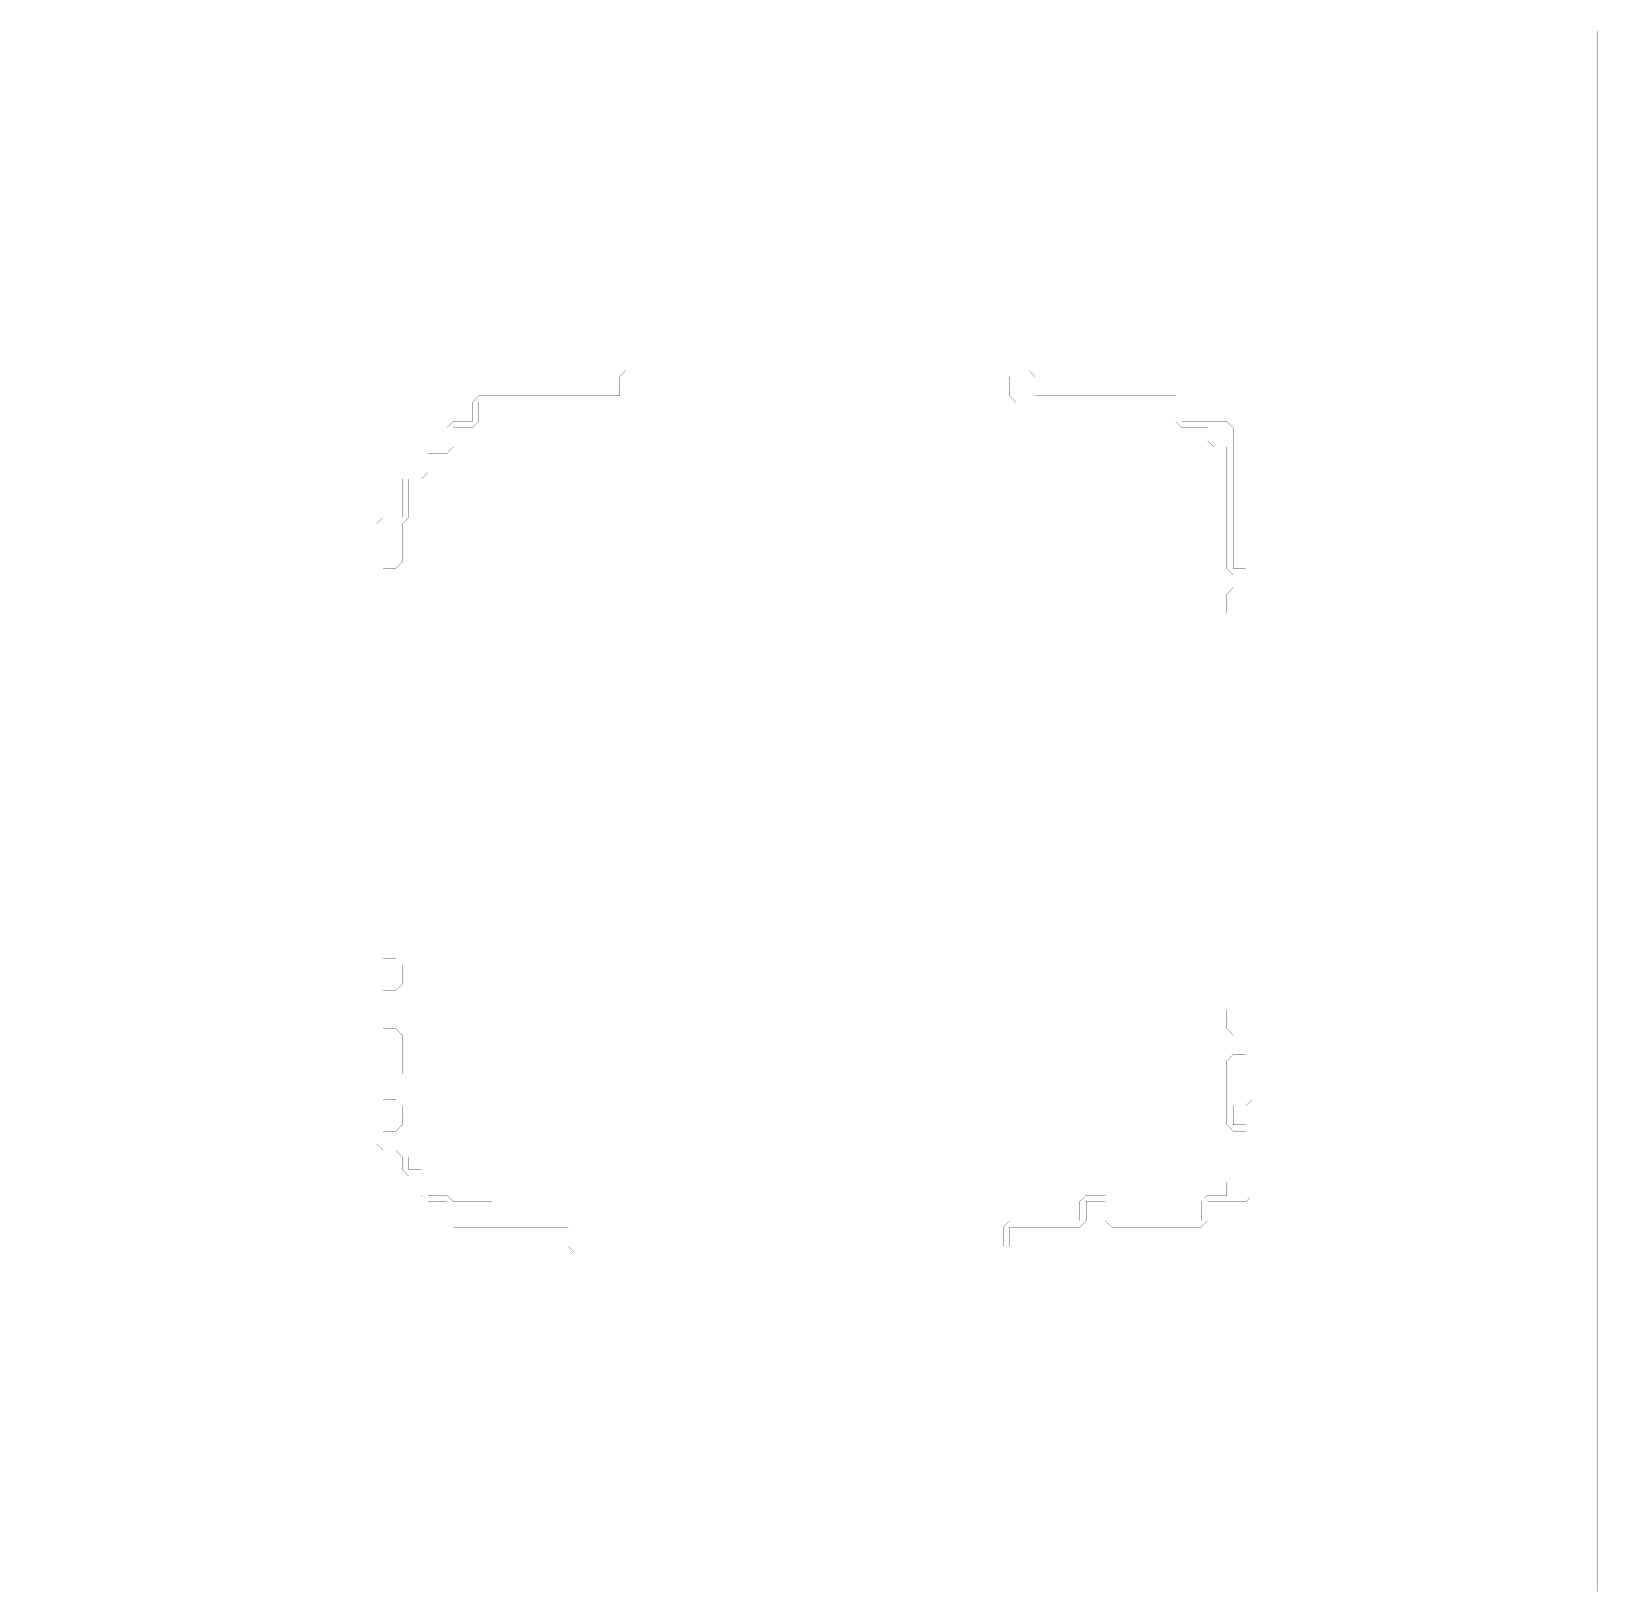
# Model space of a CAD drawing. Header units: metres. Extents: x 135 to 9730, y -4846 to -135.
# Drawn here: x 5000 to 9730, y -4846 to -135 of the extents above; entities that cross this region are included whole.
import ezdxf

# ---------------------------------------------------------------- set-up
doc = ezdxf.new("R2010")
doc.units = ezdxf.units.M
doc.layers.add('conductor', color=1, linetype='Continuous')
doc.layers.add('substrate', color=5, linetype='Continuous')

msp = doc.modelspace()

# ---------------------------------------------------------------- linework, layer by layer
at = {"layer": 'conductor', "const_width": 0.5}
msp.add_lwpolyline([(6930.5, -1177.6), (6930.5, -1196.9), (6930.5, -1216.2), (6930.5, -1235.5), (6911.2, -1254.8), (6891.9, -1254.8), (6872.6, -1254.8), (6853.3, -1254.8), (6834, -1254.8), (6814.7, -1254.8), (6795.4, -1254.8), (6776.1, -1254.8), (6756.8, -1254.8), (6737.5, -1254.8), (6718.1, -1254.8), (6698.8, -1254.8), (6679.5, -1254.8), (6660.2, -1254.8), (6640.9, -1254.8), (6621.6, -1254.8), (6602.3, -1254.8), (6583, -1254.8), (6563.7, -1254.8), (6544.4, -1254.8), (6525.1, -1254.8), (6505.8, -1254.8), (6486.5, -1254.8), (6467.2, -1254.8), (6447.9, -1254.8), (6428.6, -1254.8), (6409.3, -1254.8), (6390, -1254.8), (6370.7, -1254.8), (6351.4, -1254.8), (6351.4, -1274.1), (6351.4, -1293.4), (6351.4, -1312.7), (6332, -1332), (6312.7, -1332), (6293.4, -1332), (6274.1, -1332), (6274.1, -1351.4), (6274.1, -1370.7), (6274.1, -1390), (6254.8, -1409.3), (6235.5, -1409.3), (6216.2, -1409.3), (6196.9, -1409.3), (6196.9, -1428.6), (6196.9, -1447.9), (6196.9, -1467.2), (6177.6, -1486.5), (6158.3, -1486.5), (6139, -1486.5), (6139, -1505.8), (6139, -1525.1), (6139, -1544.4), (6139, -1563.7), (6139, -1583), (6139, -1602.3), (6119.7, -1621.6), (6119.7, -1640.9), (6119.7, -1660.2), (6119.7, -1679.5), (6119.7, -1698.8), (6119.7, -1718.1), (6119.7, -1737.5), (6100.4, -1756.8), (6081.1, -1756.8), (6061.8, -1756.8), (6061.8, -1776.1), (6061.8, -1795.4), (6061.8, -1814.7), (6061.8, -1834), (6061.8, -1853.3), (6061.8, -1872.6), (6061.8, -1891.9), (6061.8, -1911.2), (6061.8, -1930.5), (6061.8, -1949.8), (6061.8, -1969.1), (6061.8, -1988.4), (6061.8, -2007.7), (6061.8, -2027), (6061.8, -2046.3), (6061.8, -2065.6), (6061.8, -2084.9), (6061.8, -2104.2), (6061.8, -2123.6), (6061.8, -2142.9), (6061.8, -2162.2), (6061.8, -2181.5), (6061.8, -2200.8), (6061.8, -2220.1), (6061.8, -2239.4), (6061.8, -2258.7), (6061.8, -2278), (6061.8, -2297.3), (6061.8, -2316.6), (6061.8, -2335.9), (6061.8, -2355.2), (6061.8, -2374.5), (6061.8, -2393.8), (6061.8, -2413.1), (6061.8, -2432.4), (6061.8, -2451.7), (6061.8, -2471), (6061.8, -2490.3), (6061.8, -2509.7), (6061.8, -2529), (6061.8, -2548.3), (6061.8, -2567.6), (6061.8, -2586.9), (6061.8, -2606.2), (6061.8, -2625.5), (6061.8, -2644.8), (6061.8, -2664.1), (6061.8, -2683.4), (6061.8, -2702.7), (6061.8, -2722), (6061.8, -2741.3), (6061.8, -2760.6), (6061.8, -2779.9), (6061.8, -2799.2), (6061.8, -2818.5), (6061.8, -2837.8), (6061.8, -2857.1), (6061.8, -2876.4), (6061.8, -2895.8), (6061.8, -2915.1), (6061.8, -2934.4), (6081.1, -2934.4), (6100.4, -2934.4), (6119.7, -2953.7), (6119.7, -2973), (6119.7, -2992.3), (6119.7, -3011.6), (6100.4, -3030.9), (6081.1, -3030.9), (6061.8, -3030.9), (6061.8, -3050.2), (6061.8, -3069.5), (6061.8, -3088.8), (6061.8, -3108.1), (6061.8, -3127.4), (6061.8, -3146.7), (6081.1, -3146.7), (6100.4, -3146.7), (6119.7, -3166), (6119.7, -3185.3), (6119.7, -3204.6), (6119.7, -3223.9), (6119.7, -3243.2), (6119.7, -3262.5), (6119.7, -3281.9), (6100.4, -3301.2), (6081.1, -3301.2), (6061.8, -3301.2), (6061.8, -3320.5), (6061.8, -3339.8), (6061.8, -3359.1), (6081.1, -3359.1), (6100.4, -3359.1), (6119.7, -3378.4), (6119.7, -3397.7), (6119.7, -3417), (6119.7, -3436.3), (6100.4, -3455.6), (6081.1, -3455.6), (6061.8, -3455.6), (6061.8, -3474.9), (6061.8, -3494.2), (6081.1, -3494.2), (6100.4, -3494.2), (6119.7, -3513.5), (6139, -3532.8), (6139, -3552.1), (6139, -3571.4), (6158.3, -3571.4), (6177.6, -3571.4), (6196.9, -3590.7), (6196.9, -3610), (6196.9, -3629.3), (6196.9, -3648.6), (6216.2, -3648.6), (6235.5, -3648.6), (6254.8, -3648.6), (6274.1, -3668), (6293.4, -3668), (6312.7, -3668), (6332, -3668), (6351.4, -3668), (6370.7, -3668), (6390, -3668), (6409.3, -3687.3), (6409.3, -3706.6), (6409.3, -3725.9), (6428.6, -3725.9), (6447.9, -3725.9), (6467.2, -3725.9), (6486.5, -3725.9), (6505.8, -3725.9), (6525.1, -3725.9), (6544.4, -3725.9), (6563.7, -3725.9), (6583, -3725.9), (6602.3, -3725.9), (6621.6, -3725.9), (6640.9, -3725.9), (6660.2, -3725.9), (6679.5, -3725.9), (6698.8, -3745.2), (6718.1, -3764.5), (6718.1, -3783.8), (6718.1, -3803.1), (6737.5, -3803.1), (6756.8, -3803.1), (6776.1, -3803.1), (6795.4, -3803.1), (6814.7, -3803.1), (6834, -3803.1), (6853.3, -3803.1), (6872.6, -3803.1), (6891.9, -3803.1), (6911.2, -3803.1), (6930.5, -3803.1), (6949.8, -3803.1), (6969.1, -3803.1), (6988.4, -3803.1), (7007.7, -3803.1), (7027, -3803.1), (7046.3, -3803.1), (7065.6, -3803.1), (7084.9, -3803.1), (7104.2, -3803.1), (7123.6, -3803.1), (7142.9, -3803.1), (7162.2, -3803.1), (7181.5, -3803.1), (7200.8, -3803.1), (7220.1, -3803.1), (7239.4, -3803.1), (7258.7, -3803.1), (7278, -3803.1), (7297.3, -3803.1), (7316.6, -3803.1), (7335.9, -3803.1), (7355.2, -3803.1), (7374.5, -3803.1), (7393.8, -3803.1), (7413.1, -3803.1), (7432.4, -3803.1), (7451.7, -3803.1), (7471, -3803.1), (7490.3, -3803.1), (7509.7, -3803.1), (7529, -3803.1), (7548.3, -3803.1), (7567.6, -3803.1), (7586.9, -3803.1), (7606.2, -3803.1), (7625.5, -3803.1), (7644.8, -3803.1), (7664.1, -3803.1), (7683.4, -3803.1), (7702.7, -3803.1), (7722, -3803.1), (7741.3, -3803.1), (7760.6, -3803.1), (7779.9, -3803.1), (7799.2, -3803.1), (7818.5, -3803.1), (7837.8, -3803.1), (7857.1, -3803.1), (7876.4, -3803.1), (7895.8, -3803.1), (7915.1, -3803.1), (7934.4, -3803.1), (7934.4, -3783.8), (7934.4, -3764.5), (7934.4, -3745.2), (7953.7, -3725.9), (7973, -3725.9), (7992.3, -3725.9), (8011.6, -3725.9), (8030.9, -3725.9), (8050.2, -3725.9), (8069.5, -3725.9), (8088.8, -3725.9), (8108.1, -3725.9), (8127.4, -3725.9), (8146.7, -3725.9), (8166, -3725.9), (8166, -3706.6), (8166, -3687.3), (8166, -3668), (8185.3, -3648.6), (8204.6, -3648.6), (8223.9, -3648.6), (8243.2, -3648.6), (8262.5, -3668), (8262.5, -3687.3), (8262.5, -3706.6), (8262.5, -3725.9), (8281.9, -3725.9), (8301.2, -3725.9), (8320.5, -3725.9), (8339.8, -3725.9), (8359.1, -3725.9), (8378.4, -3725.9), (8397.7, -3725.9), (8417, -3725.9), (8436.3, -3725.9), (8455.6, -3725.9), (8474.9, -3725.9), (8494.2, -3725.9), (8513.5, -3725.9), (8532.8, -3725.9), (8532.8, -3706.6), (8532.8, -3687.3), (8532.8, -3668), (8552.1, -3648.6), (8571.4, -3648.6), (8590.7, -3648.6), (8610, -3648.6), (8610, -3629.3), (8610, -3610), (8629.3, -3590.7), (8648.6, -3590.7), (8668, -3590.7), (8668, -3571.4), (8668, -3552.1), (8668, -3532.8), (8668, -3513.5), (8668, -3494.2), (8668, -3474.9), (8668, -3455.6), (8648.6, -3455.6), (8629.3, -3455.6), (8610, -3436.3), (8610, -3417), (8610, -3397.7), (8610, -3378.4), (8610, -3359.1), (8610, -3339.8), (8610, -3320.5), (8610, -3301.2), (8610, -3281.9), (8610, -3262.5), (8610, -3243.2), (8629.3, -3223.9), (8648.6, -3223.9), (8668, -3223.9), (8668, -3204.6), (8668, -3185.3), (8668, -3166), (8648.6, -3166), (8629.3, -3166), (8610, -3146.7), (8610, -3127.4), (8610, -3108.1), (8610, -3088.8), (8629.3, -3069.5), (8648.6, -3069.5), (8668, -3069.5), (8668, -3050.2), (8668, -3030.9), (8668, -3011.6), (8668, -2992.3), (8668, -2973), (8668, -2953.7), (8668, -2934.4), (8668, -2915.1), (8668, -2895.8), (8668, -2876.4), (8668, -2857.1), (8668, -2837.8), (8668, -2818.5), (8668, -2799.2), (8668, -2779.9), (8668, -2760.6), (8668, -2741.3), (8668, -2722), (8668, -2702.7), (8668, -2683.4), (8668, -2664.1), (8668, -2644.8), (8668, -2625.5), (8668, -2606.2), (8668, -2586.9), (8668, -2567.6), (8668, -2548.3), (8668, -2529), (8668, -2509.7), (8668, -2490.3), (8668, -2471), (8668, -2451.7), (8668, -2432.4), (8668, -2413.1), (8668, -2393.8), (8668, -2374.5), (8668, -2355.2), (8668, -2335.9), (8668, -2316.6), (8668, -2297.3), (8668, -2278), (8668, -2258.7), (8668, -2239.4), (8668, -2220.1), (8668, -2200.8), (8668, -2181.5), (8668, -2162.2), (8668, -2142.9), (8668, -2123.6), (8668, -2104.2), (8668, -2084.9), (8668, -2065.6), (8668, -2046.3), (8668, -2027), (8668, -2007.7), (8668, -1988.4), (8668, -1969.1), (8668, -1949.8), (8668, -1930.5), (8668, -1911.2), (8648.6, -1911.2), (8629.3, -1911.2), (8610, -1891.9), (8610, -1872.6), (8610, -1853.3), (8610, -1834), (8629.3, -1814.7), (8648.6, -1814.7), (8668, -1814.7), (8668, -1795.4), (8668, -1776.1), (8648.6, -1776.1), (8629.3, -1776.1), (8610, -1756.8), (8610, -1737.5), (8610, -1718.1), (8610, -1698.8), (8610, -1679.5), (8610, -1660.2), (8610, -1640.9), (8610, -1621.6), (8610, -1602.3), (8610, -1583), (8610, -1563.7), (8610, -1544.4), (8610, -1525.1), (8610, -1505.8), (8610, -1486.5), (8610, -1467.2), (8610, -1447.9), (8610, -1428.6), (8610, -1409.3), (8610, -1390), (8590.7, -1390), (8571.4, -1390), (8552.1, -1370.7), (8552.1, -1351.4), (8552.1, -1332), (8532.8, -1332), (8513.5, -1332), (8494.2, -1332), (8474.9, -1332), (8455.6, -1312.7), (8455.6, -1293.4), (8455.6, -1274.1), (8455.6, -1254.8), (8436.3, -1254.8), (8417, -1254.8), (8397.7, -1254.8), (8378.4, -1254.8), (8359.1, -1254.8), (8339.8, -1254.8), (8320.5, -1254.8), (8301.2, -1254.8), (8281.9, -1254.8), (8262.5, -1254.8), (8243.2, -1254.8), (8223.9, -1254.8), (8204.6, -1254.8), (8185.3, -1254.8), (8166, -1254.8), (8146.7, -1254.8), (8127.4, -1254.8), (8108.1, -1254.8), (8088.8, -1254.8), (8069.5, -1254.8), (8050.2, -1254.8), (8030.9, -1254.8), (8011.6, -1254.8), (7992.3, -1254.8), (7973, -1254.8), (7953.7, -1235.5), (7953.7, -1216.2), (7953.7, -1196.9), (7953.7, -1177.6), (7934.4, -1177.6), (7915.1, -1177.6), (7895.8, -1177.6), (7876.4, -1177.6), (7857.1, -1177.6), (7837.8, -1177.6), (7818.5, -1177.6), (7799.2, -1177.6), (7779.9, -1177.6), (7760.6, -1177.6), (7741.3, -1177.6), (7722, -1177.6), (7702.7, -1177.6), (7683.4, -1177.6), (7664.1, -1177.6), (7644.8, -1177.6), (7625.5, -1177.6), (7606.2, -1177.6), (7586.9, -1177.6), (7567.6, -1177.6), (7548.3, -1177.6), (7529, -1177.6), (7509.7, -1177.6), (7490.3, -1177.6), (7471, -1177.6), (7451.7, -1177.6), (7432.4, -1177.6), (7413.1, -1177.6), (7393.8, -1177.6), (7374.5, -1177.6), (7355.2, -1177.6), (7335.9, -1177.6), (7316.6, -1177.6), (7297.3, -1177.6), (7278, -1177.6), (7258.7, -1177.6), (7239.4, -1177.6), (7220.1, -1177.6), (7200.8, -1177.6), (7181.5, -1177.6), (7162.2, -1177.6), (7142.9, -1177.6), (7123.6, -1177.6), (7104.2, -1177.6), (7084.9, -1177.6), (7065.6, -1177.6), (7046.3, -1177.6), (7027, -1177.6), (7007.7, -1177.6), (6988.4, -1177.6), (6969.1, -1177.6), (6949.8, -1177.6)], close=True, dxfattribs=at)
at = {"layer": 'substrate', "const_width": 0.5}
for points in [[(5000, -135.1), (5000, -154.4), (5000, -173.7), (5000, -193.1), (5000, -212.4), (5000, -231.7), (5000, -251), (5000, -270.3), (5000, -289.6), (5000, -308.9), (5000, -328.2), (5000, -347.5), (5000, -366.8), (5000, -386.1), (5000, -405.4), (5000, -424.7), (5000, -444), (5000, -463.3), (5000, -482.6), (5000, -501.9), (5000, -521.2), (5000, -540.5), (5000, -559.8), (5000, -579.2), (5000, -598.5), (5000, -617.8), (5000, -637.1), (5000, -656.4), (5000, -675.7), (5000, -695), (5000, -714.3), (5000, -733.6), (5000, -752.9), (5000, -772.2), (5000, -791.5), (5000, -810.8), (5000, -830.1), (5000, -849.4), (5000, -868.7), (5000, -888), (5000, -907.3), (5000, -926.6), (5000, -945.9), (5000, -965.3), (5000, -984.6), (5000, -1003.9), (5000, -1023.2), (5000, -1042.5), (5000, -1061.8), (5000, -1081.1), (5000, -1100.4), (5000, -1119.7), (5000, -1139), (5000, -1158.3), (5000, -1177.6), (5000, -1196.9), (5000, -1216.2), (5000, -1235.5), (5000, -1254.8), (5000, -1274.1), (5000, -1293.4), (5000, -1312.7), (5000, -1332), (5000, -1351.4), (5000, -1370.7), (5000, -1390), (5000, -1409.3), (5000, -1428.6), (5000, -1447.9), (5000, -1467.2), (5000, -1486.5), (5000, -1505.8), (5000, -1525.1), (5000, -1544.4), (5000, -1563.7), (5000, -1583), (5000, -1602.3), (5000, -1621.6), (5000, -1640.9), (5000, -1660.2), (5000, -1679.5), (5000, -1698.8), (5000, -1718.1), (5000, -1737.5), (5000, -1756.8), (5000, -1776.1), (5000, -1795.4), (5000, -1814.7), (5000, -1834), (5000, -1853.3), (5000, -1872.6), (5000, -1891.9), (5000, -1911.2), (5000, -1930.5), (5000, -1949.8), (5000, -1969.1), (5000, -1988.4), (5000, -2007.7), (5000, -2027), (5000, -2046.3), (5000, -2065.6), (5000, -2084.9), (5000, -2104.2), (5000, -2123.6), (5000, -2142.9), (5000, -2162.2), (5000, -2181.5), (5000, -2200.8), (5000, -2220.1), (5000, -2239.4), (5000, -2258.7), (5000, -2278), (5000, -2297.3), (5000, -2316.6), (5000, -2335.9), (5000, -2355.2), (5000, -2374.5), (5000, -2393.8), (5000, -2413.1), (5000, -2432.4), (5000, -2451.7), (5000, -2471), (5000, -2490.3), (5000, -2509.7), (5000, -2529), (5000, -2548.3), (5000, -2567.6), (5000, -2586.9), (5000, -2606.2), (5000, -2625.5), (5000, -2644.8), (5000, -2664.1), (5000, -2683.4), (5000, -2702.7), (5000, -2722), (5000, -2741.3), (5000, -2760.6), (5000, -2779.9), (5000, -2799.2), (5000, -2818.5), (5000, -2837.8), (5000, -2857.1), (5000, -2876.4), (5000, -2895.8), (5000, -2915.1), (5000, -2934.4), (5000, -2953.7), (5000, -2973), (5000, -2992.3), (5000, -3011.6), (5000, -3030.9), (5000, -3050.2), (5000, -3069.5), (5000, -3088.8), (5000, -3108.1), (5000, -3127.4), (5000, -3146.7), (5000, -3166), (5000, -3185.3), (5000, -3204.6), (5000, -3223.9), (5000, -3243.2), (5000, -3262.5), (5000, -3281.9), (5000, -3301.2), (5000, -3320.5), (5000, -3339.8), (5000, -3359.1), (5000, -3378.4), (5000, -3397.7), (5000, -3417), (5000, -3436.3), (5000, -3455.6), (5000, -3474.9), (5000, -3494.2), (5000, -3513.5), (5000, -3532.8), (5000, -3552.1), (5000, -3571.4), (5000, -3590.7), (5000, -3610), (5000, -3629.3), (5000, -3648.6), (5000, -3668), (5000, -3687.3), (5000, -3706.6), (5000, -3725.9), (5000, -3745.2), (5000, -3764.5), (5000, -3783.8), (5000, -3803.1), (5000, -3822.4), (5000, -3841.7), (5000, -3861), (5000, -3880.3), (5000, -3899.6), (5000, -3918.9), (5000, -3938.2), (5000, -3957.5), (5000, -3976.8), (5000, -3996.1), (5000, -4015.4), (5000, -4034.7), (5000, -4054.1), (5000, -4073.4), (5000, -4092.7), (5000, -4112), (5000, -4131.3), (5000, -4150.6), (5000, -4169.9), (5000, -4189.2), (5000, -4208.5), (5000, -4227.8), (5000, -4247.1), (5000, -4266.4), (5000, -4285.7), (5000, -4305), (5000, -4324.3), (5000, -4343.6), (5000, -4362.9), (5000, -4382.2), (5000, -4401.5), (5000, -4420.8), (5000, -4440.2), (5000, -4459.5), (5000, -4478.8), (5000, -4498.1), (5000, -4517.4), (5000, -4536.7), (5000, -4556), (5000, -4575.3), (5000, -4594.6), (5000, -4613.9), (5000, -4633.2), (5000, -4652.5), (5000, -4671.8), (5000, -4691.1), (5000, -4710.4), (5000, -4729.7), (5000, -4749), (5000, -4768.3), (5000, -4787.6), (5000, -4806.9), (5000, -4826.3), (5000, -4845.6), (5019.3, -4845.6), (5038.6, -4845.6), (5057.9, -4845.6), (5077.2, -4845.6), (5096.5, -4845.6), (5115.8, -4845.6), (5135.1, -4845.6), (5154.4, -4845.6), (5173.7, -4845.6), (5193.1, -4845.6), (5212.4, -4845.6), (5231.7, -4845.6), (5251, -4845.6), (5270.3, -4845.6), (5289.6, -4845.6), (5308.9, -4845.6), (5328.2, -4845.6), (5347.5, -4845.6), (5366.8, -4845.6), (5386.1, -4845.6), (5405.4, -4845.6), (5424.7, -4845.6), (5444, -4845.6), (5463.3, -4845.6), (5482.6, -4845.6), (5501.9, -4845.6), (5521.2, -4845.6), (5540.5, -4845.6), (5559.8, -4845.6), (5579.2, -4845.6), (5598.5, -4845.6), (5617.8, -4845.6), (5637.1, -4845.6), (5656.4, -4845.6), (5675.7, -4845.6), (5695, -4845.6), (5714.3, -4845.6), (5733.6, -4845.6), (5752.9, -4845.6), (5772.2, -4845.6), (5791.5, -4845.6), (5810.8, -4845.6), (5830.1, -4845.6), (5849.4, -4845.6), (5868.7, -4845.6), (5888, -4845.6), (5907.3, -4845.6), (5926.6, -4845.6), (5945.9, -4845.6), (5965.3, -4845.6), (5984.6, -4845.6), (6003.9, -4845.6), (6023.2, -4845.6), (6042.5, -4845.6), (6061.8, -4845.6), (6081.1, -4845.6), (6100.4, -4845.6), (6119.7, -4845.6), (6139, -4845.6), (6158.3, -4845.6), (6177.6, -4845.6), (6196.9, -4845.6), (6216.2, -4845.6), (6235.5, -4845.6), (6254.8, -4845.6), (6274.1, -4845.6), (6293.4, -4845.6), (6312.7, -4845.6), (6332, -4845.6), (6351.4, -4845.6), (6370.7, -4845.6), (6390, -4845.6), (6409.3, -4845.6), (6428.6, -4845.6), (6447.9, -4845.6), (6467.2, -4845.6), (6486.5, -4845.6), (6505.8, -4845.6), (6525.1, -4845.6), (6544.4, -4845.6), (6563.7, -4845.6), (6583, -4845.6), (6602.3, -4845.6), (6621.6, -4845.6), (6640.9, -4845.6), (6660.2, -4845.6), (6679.5, -4845.6), (6698.8, -4845.6), (6718.1, -4845.6), (6737.5, -4845.6), (6756.8, -4845.6), (6776.1, -4845.6), (6795.4, -4845.6), (6814.7, -4845.6), (6834, -4845.6), (6853.3, -4845.6), (6872.6, -4845.6), (6891.9, -4845.6), (6911.2, -4845.6), (6930.5, -4845.6), (6949.8, -4845.6), (6969.1, -4845.6), (6988.4, -4845.6), (7007.7, -4845.6), (7027, -4845.6), (7046.3, -4845.6), (7065.6, -4845.6), (7084.9, -4845.6), (7104.2, -4845.6), (7123.6, -4845.6), (7142.9, -4845.6), (7162.2, -4845.6), (7181.5, -4845.6), (7200.8, -4845.6), (7220.1, -4845.6), (7239.4, -4845.6), (7258.7, -4845.6), (7278, -4845.6), (7297.3, -4845.6), (7316.6, -4845.6), (7335.9, -4845.6), (7355.2, -4845.6), (7374.5, -4845.6), (7393.8, -4845.6), (7413.1, -4845.6), (7432.4, -4845.6), (7451.7, -4845.6), (7471, -4845.6), (7490.3, -4845.6), (7509.7, -4845.6), (7529, -4845.6), (7548.3, -4845.6), (7567.6, -4845.6), (7586.9, -4845.6), (7606.2, -4845.6), (7625.5, -4845.6), (7644.8, -4845.6), (7664.1, -4845.6), (7683.4, -4845.6), (7702.7, -4845.6), (7722, -4845.6), (7741.3, -4845.6), (7760.6, -4845.6), (7779.9, -4845.6), (7799.2, -4845.6), (7818.5, -4845.6), (7837.8, -4845.6), (7857.1, -4845.6), (7876.4, -4845.6), (7895.8, -4845.6), (7915.1, -4845.6), (7934.4, -4845.6), (7953.7, -4845.6), (7973, -4845.6), (7992.3, -4845.6), (8011.6, -4845.6), (8030.9, -4845.6), (8050.2, -4845.6), (8069.5, -4845.6), (8088.8, -4845.6), (8108.1, -4845.6), (8127.4, -4845.6), (8146.7, -4845.6), (8166, -4845.6), (8185.3, -4845.6), (8204.6, -4845.6), (8223.9, -4845.6), (8243.2, -4845.6), (8262.5, -4845.6), (8281.9, -4845.6), (8301.2, -4845.6), (8320.5, -4845.6), (8339.8, -4845.6), (8359.1, -4845.6), (8378.4, -4845.6), (8397.7, -4845.6), (8417, -4845.6), (8436.3, -4845.6), (8455.6, -4845.6), (8474.9, -4845.6), (8494.2, -4845.6), (8513.5, -4845.6), (8532.8, -4845.6), (8552.1, -4845.6), (8571.4, -4845.6), (8590.7, -4845.6), (8610, -4845.6), (8629.3, -4845.6), (8648.6, -4845.6), (8668, -4845.6), (8687.3, -4845.6), (8706.6, -4845.6), (8725.9, -4845.6), (8745.2, -4845.6), (8764.5, -4845.6), (8783.8, -4845.6), (8803.1, -4845.6), (8822.4, -4845.6), (8841.7, -4845.6), (8861, -4845.6), (8880.3, -4845.6), (8899.6, -4845.6), (8918.9, -4845.6), (8938.2, -4845.6), (8957.5, -4845.6), (8976.8, -4845.6), (8996.1, -4845.6), (9015.4, -4845.6), (9034.7, -4845.6), (9054.1, -4845.6), (9073.4, -4845.6), (9092.7, -4845.6), (9112, -4845.6), (9131.3, -4845.6), (9150.6, -4845.6), (9169.9, -4845.6), (9189.2, -4845.6), (9208.5, -4845.6), (9227.8, -4845.6), (9247.1, -4845.6), (9266.4, -4845.6), (9285.7, -4845.6), (9305, -4845.6), (9324.3, -4845.6), (9343.6, -4845.6), (9362.9, -4845.6), (9382.2, -4845.6), (9401.5, -4845.6), (9420.8, -4845.6), (9440.2, -4845.6), (9459.5, -4845.6), (9478.8, -4845.6), (9498.1, -4845.6), (9517.4, -4845.6), (9536.7, -4845.6), (9556, -4845.6), (9575.3, -4845.6), (9594.6, -4845.6), (9613.9, -4845.6), (9633.2, -4845.6), (9652.5, -4845.6), (9671.8, -4845.6), (9691.1, -4845.6), (9710.4, -4845.6), (9729.7, -4845.6), (9729.7, -4826.3), (9729.7, -4806.9), (9729.7, -4787.6), (9729.7, -4768.3), (9729.7, -4749), (9729.7, -4729.7), (9729.7, -4710.4), (9729.7, -4691.1), (9729.7, -4671.8), (9729.7, -4652.5), (9729.7, -4633.2), (9729.7, -4613.9), (9729.7, -4594.6), (9729.7, -4575.3), (9729.7, -4556), (9729.7, -4536.7), (9729.7, -4517.4), (9729.7, -4498.1), (9729.7, -4478.8), (9729.7, -4459.5), (9729.7, -4440.2), (9729.7, -4420.8), (9729.7, -4401.5), (9729.7, -4382.2), (9729.7, -4362.9), (9729.7, -4343.6), (9729.7, -4324.3), (9729.7, -4305), (9729.7, -4285.7), (9729.7, -4266.4), (9729.7, -4247.1), (9729.7, -4227.8), (9729.7, -4208.5), (9729.7, -4189.2), (9729.7, -4169.9), (9729.7, -4150.6), (9729.7, -4131.3), (9729.7, -4112), (9729.7, -4092.7), (9729.7, -4073.4), (9729.7, -4054.1), (9729.7, -4034.7), (9729.7, -4015.4), (9729.7, -3996.1), (9729.7, -3976.8), (9729.7, -3957.5), (9729.7, -3938.2), (9729.7, -3918.9), (9729.7, -3899.6), (9729.7, -3880.3), (9729.7, -3861), (9729.7, -3841.7), (9729.7, -3822.4), (9729.7, -3803.1), (9729.7, -3783.8), (9729.7, -3764.5), (9729.7, -3745.2), (9729.7, -3725.9), (9729.7, -3706.6), (9729.7, -3687.3), (9729.7, -3668), (9729.7, -3648.6), (9729.7, -3629.3), (9729.7, -3610), (9729.7, -3590.7), (9729.7, -3571.4), (9729.7, -3552.1), (9729.7, -3532.8), (9729.7, -3513.5), (9729.7, -3494.2), (9729.7, -3474.9), (9729.7, -3455.6), (9729.7, -3436.3), (9729.7, -3417), (9729.7, -3397.7), (9729.7, -3378.4), (9729.7, -3359.1), (9729.7, -3339.8), (9729.7, -3320.5), (9729.7, -3301.2), (9729.7, -3281.9), (9729.7, -3262.5), (9729.7, -3243.2), (9729.7, -3223.9), (9729.7, -3204.6), (9729.7, -3185.3), (9729.7, -3166), (9729.7, -3146.7), (9729.7, -3127.4), (9729.7, -3108.1), (9729.7, -3088.8), (9729.7, -3069.5), (9729.7, -3050.2), (9729.7, -3030.9), (9729.7, -3011.6), (9729.7, -2992.3), (9729.7, -2973), (9729.7, -2953.7), (9729.7, -2934.4), (9729.7, -2915.1), (9729.7, -2895.8), (9729.7, -2876.4), (9729.7, -2857.1), (9729.7, -2837.8), (9729.7, -2818.5), (9729.7, -2799.2), (9729.7, -2779.9), (9729.7, -2760.6), (9729.7, -2741.3), (9729.7, -2722), (9729.7, -2702.7), (9729.7, -2683.4), (9729.7, -2664.1), (9729.7, -2644.8), (9729.7, -2625.5), (9729.7, -2606.2), (9729.7, -2586.9), (9729.7, -2567.6), (9729.7, -2548.3), (9729.7, -2529), (9729.7, -2509.7), (9729.7, -2490.3), (9729.7, -2471), (9729.7, -2451.7), (9729.7, -2432.4), (9729.7, -2413.1), (9729.7, -2393.8), (9729.7, -2374.5), (9729.7, -2355.2), (9729.7, -2335.9), (9729.7, -2316.6), (9729.7, -2297.3), (9729.7, -2278), (9729.7, -2258.7), (9729.7, -2239.4), (9729.7, -2220.1), (9729.7, -2200.8), (9729.7, -2181.5), (9729.7, -2162.2), (9729.7, -2142.9), (9729.7, -2123.6), (9729.7, -2104.2), (9729.7, -2084.9), (9729.7, -2065.6), (9729.7, -2046.3), (9729.7, -2027), (9729.7, -2007.7), (9729.7, -1988.4), (9729.7, -1969.1), (9729.7, -1949.8), (9729.7, -1930.5), (9729.7, -1911.2), (9729.7, -1891.9), (9729.7, -1872.6), (9729.7, -1853.3), (9729.7, -1834), (9729.7, -1814.7), (9729.7, -1795.4), (9729.7, -1776.1), (9729.7, -1756.8), (9729.7, -1737.5), (9729.7, -1718.1), (9729.7, -1698.8), (9729.7, -1679.5), (9729.7, -1660.2), (9729.7, -1640.9), (9729.7, -1621.6), (9729.7, -1602.3), (9729.7, -1583), (9729.7, -1563.7), (9729.7, -1544.4), (9729.7, -1525.1), (9729.7, -1505.8), (9729.7, -1486.5), (9729.7, -1467.2), (9729.7, -1447.9), (9729.7, -1428.6), (9729.7, -1409.3), (9729.7, -1390), (9729.7, -1370.7), (9729.7, -1351.4), (9729.7, -1332), (9729.7, -1312.7), (9729.7, -1293.4), (9729.7, -1274.1), (9729.7, -1254.8), (9729.7, -1235.5), (9729.7, -1216.2), (9729.7, -1196.9), (9729.7, -1177.6), (9729.7, -1158.3), (9729.7, -1139), (9729.7, -1119.7), (9729.7, -1100.4), (9729.7, -1081.1), (9729.7, -1061.8), (9729.7, -1042.5), (9729.7, -1023.2), (9729.7, -1003.9), (9729.7, -984.6), (9729.7, -965.3), (9729.7, -945.9), (9729.7, -926.6), (9729.7, -907.3), (9729.7, -888), (9729.7, -868.7), (9729.7, -849.4), (9729.7, -830.1), (9729.7, -810.8), (9729.7, -791.5), (9729.7, -772.2), (9729.7, -752.9), (9729.7, -733.6), (9729.7, -714.3), (9729.7, -695), (9729.7, -675.7), (9729.7, -656.4), (9729.7, -637.1), (9729.7, -617.8), (9729.7, -598.5), (9729.7, -579.2), (9729.7, -559.8), (9729.7, -540.5), (9729.7, -521.2), (9729.7, -501.9), (9729.7, -482.6), (9729.7, -463.3), (9729.7, -444), (9729.7, -424.7), (9729.7, -405.4), (9729.7, -386.1), (9729.7, -366.8), (9729.7, -347.5), (9729.7, -328.2), (9729.7, -308.9), (9729.7, -289.6), (9729.7, -270.3), (9729.7, -251), (9729.7, -231.7), (9729.7, -212.4), (9729.7, -193.1), (9729.7, -173.7), (9729.7, -154.4), (9729.7, -135.1), (9710.4, -135.1), (9691.1, -135.1), (9671.8, -135.1), (9652.5, -135.1), (9633.2, -135.1), (9613.9, -135.1), (9594.6, -135.1), (9575.3, -135.1), (9556, -135.1), (9536.7, -135.1), (9517.4, -135.1), (9498.1, -135.1), (9478.8, -135.1), (9459.5, -135.1), (9440.2, -135.1), (9420.8, -135.1), (9401.5, -135.1), (9382.2, -135.1), (9362.9, -135.1), (9343.6, -135.1), (9324.3, -135.1), (9305, -135.1), (9285.7, -135.1), (9266.4, -135.1), (9247.1, -135.1), (9227.8, -135.1), (9208.5, -135.1), (9189.2, -135.1), (9169.9, -135.1), (9150.6, -135.1), (9131.3, -135.1), (9112, -135.1), (9092.7, -135.1), (9073.4, -135.1), (9054.1, -135.1), (9034.7, -135.1), (9015.4, -135.1), (8996.1, -135.1), (8976.8, -135.1), (8957.5, -135.1), (8938.2, -135.1), (8918.9, -135.1), (8899.6, -135.1), (8880.3, -135.1), (8861, -135.1), (8841.7, -135.1), (8822.4, -135.1), (8803.1, -135.1), (8783.8, -135.1), (8764.5, -135.1), (8745.2, -135.1), (8725.9, -135.1), (8706.6, -135.1), (8687.3, -135.1), (8668, -135.1), (8648.6, -135.1), (8629.3, -135.1), (8610, -135.1), (8590.7, -135.1), (8571.4, -135.1), (8552.1, -135.1), (8532.8, -135.1), (8513.5, -135.1), (8494.2, -135.1), (8474.9, -135.1), (8455.6, -135.1), (8436.3, -135.1), (8417, -135.1), (8397.7, -135.1), (8378.4, -135.1), (8359.1, -135.1), (8339.8, -135.1), (8320.5, -135.1), (8301.2, -135.1), (8281.9, -135.1), (8262.5, -135.1), (8243.2, -135.1), (8223.9, -135.1), (8204.6, -135.1), (8185.3, -135.1), (8166, -135.1), (8146.7, -135.1), (8127.4, -135.1), (8108.1, -135.1), (8088.8, -135.1), (8069.5, -135.1), (8050.2, -135.1), (8030.9, -135.1), (8011.6, -135.1), (7992.3, -135.1), (7973, -135.1), (7953.7, -135.1), (7934.4, -135.1), (7915.1, -135.1), (7895.8, -135.1), (7876.4, -135.1), (7857.1, -135.1), (7837.8, -135.1), (7818.5, -135.1), (7799.2, -135.1), (7779.9, -135.1), (7760.6, -135.1), (7741.3, -135.1), (7722, -135.1), (7702.7, -135.1), (7683.4, -135.1), (7664.1, -135.1), (7644.8, -135.1), (7625.5, -135.1), (7606.2, -135.1), (7586.9, -135.1), (7567.6, -135.1), (7548.3, -135.1), (7529, -135.1), (7509.7, -135.1), (7490.3, -135.1), (7471, -135.1), (7451.7, -135.1), (7432.4, -135.1), (7413.1, -135.1), (7393.8, -135.1), (7374.5, -135.1), (7355.2, -135.1), (7335.9, -135.1), (7316.6, -135.1), (7297.3, -135.1), (7278, -135.1), (7258.7, -135.1), (7239.4, -135.1), (7220.1, -135.1), (7200.8, -135.1), (7181.5, -135.1), (7162.2, -135.1), (7142.9, -135.1), (7123.6, -135.1), (7104.2, -135.1), (7084.9, -135.1), (7065.6, -135.1), (7046.3, -135.1), (7027, -135.1), (7007.7, -135.1), (6988.4, -135.1), (6969.1, -135.1), (6949.8, -135.1), (6930.5, -135.1), (6911.2, -135.1), (6891.9, -135.1), (6872.6, -135.1), (6853.3, -135.1), (6834, -135.1), (6814.7, -135.1), (6795.4, -135.1), (6776.1, -135.1), (6756.8, -135.1), (6737.5, -135.1), (6718.1, -135.1), (6698.8, -135.1), (6679.5, -135.1), (6660.2, -135.1), (6640.9, -135.1), (6621.6, -135.1), (6602.3, -135.1), (6583, -135.1), (6563.7, -135.1), (6544.4, -135.1), (6525.1, -135.1), (6505.8, -135.1), (6486.5, -135.1), (6467.2, -135.1), (6447.9, -135.1), (6428.6, -135.1), (6409.3, -135.1), (6390, -135.1), (6370.7, -135.1), (6351.4, -135.1), (6332, -135.1), (6312.7, -135.1), (6293.4, -135.1), (6274.1, -135.1), (6254.8, -135.1), (6235.5, -135.1), (6216.2, -135.1), (6196.9, -135.1), (6177.6, -135.1), (6158.3, -135.1), (6139, -135.1), (6119.7, -135.1), (6100.4, -135.1), (6081.1, -135.1), (6061.8, -135.1), (6042.5, -135.1), (6023.2, -135.1), (6003.9, -135.1), (5984.6, -135.1), (5965.3, -135.1), (5945.9, -135.1), (5926.6, -135.1), (5907.3, -135.1), (5888, -135.1), (5868.7, -135.1), (5849.4, -135.1), (5830.1, -135.1), (5810.8, -135.1), (5791.5, -135.1), (5772.2, -135.1), (5752.9, -135.1), (5733.6, -135.1), (5714.3, -135.1), (5695, -135.1), (5675.7, -135.1), (5656.4, -135.1), (5637.1, -135.1), (5617.8, -135.1), (5598.5, -135.1), (5579.2, -135.1), (5559.8, -135.1), (5540.5, -135.1), (5521.2, -135.1), (5501.9, -135.1), (5482.6, -135.1), (5463.3, -135.1), (5444, -135.1), (5424.7, -135.1), (5405.4, -135.1), (5386.1, -135.1), (5366.8, -135.1), (5347.5, -135.1), (5328.2, -135.1), (5308.9, -135.1), (5289.6, -135.1), (5270.3, -135.1), (5251, -135.1), (5231.7, -135.1), (5212.4, -135.1), (5193.1, -135.1), (5173.7, -135.1), (5154.4, -135.1), (5135.1, -135.1), (5115.8, -135.1), (5096.5, -135.1), (5077.2, -135.1), (5057.9, -135.1), (5038.6, -135.1), (5019.3, -135.1)], [(6776.1, -1177.6), (6795.4, -1158.3), (6814.7, -1158.3), (6834, -1158.3), (6853.3, -1158.3), (6872.6, -1158.3), (6891.9, -1158.3), (6911.2, -1158.3), (6930.5, -1158.3), (6949.8, -1158.3), (6969.1, -1158.3), (6988.4, -1158.3), (7007.7, -1158.3), (7027, -1158.3), (7046.3, -1158.3), (7065.6, -1158.3), (7084.9, -1158.3), (7104.2, -1158.3), (7123.6, -1158.3), (7142.9, -1158.3), (7162.2, -1158.3), (7181.5, -1158.3), (7200.8, -1158.3), (7220.1, -1158.3), (7239.4, -1158.3), (7258.7, -1158.3), (7278, -1158.3), (7297.3, -1158.3), (7316.6, -1158.3), (7335.9, -1158.3), (7355.2, -1158.3), (7374.5, -1158.3), (7393.8, -1158.3), (7413.1, -1158.3), (7432.4, -1158.3), (7451.7, -1158.3), (7471, -1158.3), (7490.3, -1158.3), (7509.7, -1158.3), (7529, -1158.3), (7548.3, -1158.3), (7567.6, -1158.3), (7586.9, -1158.3), (7606.2, -1158.3), (7625.5, -1158.3), (7644.8, -1158.3), (7664.1, -1158.3), (7683.4, -1158.3), (7702.7, -1158.3), (7722, -1158.3), (7741.3, -1158.3), (7760.6, -1158.3), (7779.9, -1158.3), (7799.2, -1158.3), (7818.5, -1158.3), (7837.8, -1158.3), (7857.1, -1158.3), (7876.4, -1158.3), (7895.8, -1158.3), (7915.1, -1158.3), (7934.4, -1158.3), (7953.7, -1158.3), (7973, -1158.3), (7992.3, -1158.3), (8011.6, -1158.3), (8030.9, -1177.6), (8030.9, -1196.9), (8030.9, -1216.2), (8030.9, -1235.5), (8050.2, -1235.5), (8069.5, -1235.5), (8088.8, -1235.5), (8108.1, -1235.5), (8127.4, -1235.5), (8146.7, -1235.5), (8166, -1235.5), (8185.3, -1235.5), (8204.6, -1235.5), (8223.9, -1235.5), (8243.2, -1235.5), (8262.5, -1235.5), (8281.9, -1235.5), (8301.2, -1235.5), (8320.5, -1235.5), (8339.8, -1235.5), (8359.1, -1235.5), (8378.4, -1235.5), (8397.7, -1235.5), (8417, -1235.5), (8436.3, -1235.5), (8455.6, -1235.5), (8474.9, -1254.8), (8474.9, -1274.1), (8474.9, -1293.4), (8474.9, -1312.7), (8494.2, -1312.7), (8513.5, -1312.7), (8532.8, -1312.7), (8552.1, -1312.7), (8571.4, -1312.7), (8590.7, -1312.7), (8610, -1312.7), (8629.3, -1332), (8629.3, -1351.4), (8629.3, -1370.7), (8629.3, -1390), (8629.3, -1409.3), (8629.3, -1428.6), (8629.3, -1447.9), (8629.3, -1467.2), (8629.3, -1486.5), (8629.3, -1505.8), (8629.3, -1525.1), (8629.3, -1544.4), (8629.3, -1563.7), (8629.3, -1583), (8629.3, -1602.3), (8629.3, -1621.6), (8629.3, -1640.9), (8629.3, -1660.2), (8629.3, -1679.5), (8629.3, -1698.8), (8629.3, -1718.1), (8629.3, -1737.5), (8629.3, -1756.8), (8648.6, -1756.8), (8668, -1756.8), (8687.3, -1776.1), (8687.3, -1795.4), (8687.3, -1814.7), (8687.3, -1834), (8687.3, -1853.3), (8687.3, -1872.6), (8687.3, -1891.9), (8687.3, -1911.2), (8687.3, -1930.5), (8687.3, -1949.8), (8687.3, -1969.1), (8687.3, -1988.4), (8687.3, -2007.7), (8687.3, -2027), (8687.3, -2046.3), (8687.3, -2065.6), (8687.3, -2084.9), (8687.3, -2104.2), (8687.3, -2123.6), (8687.3, -2142.9), (8687.3, -2162.2), (8687.3, -2181.5), (8687.3, -2200.8), (8687.3, -2220.1), (8687.3, -2239.4), (8687.3, -2258.7), (8687.3, -2278), (8687.3, -2297.3), (8687.3, -2316.6), (8687.3, -2335.9), (8687.3, -2355.2), (8687.3, -2374.5), (8687.3, -2393.8), (8687.3, -2413.1), (8687.3, -2432.4), (8687.3, -2451.7), (8687.3, -2471), (8687.3, -2490.3), (8687.3, -2509.7), (8687.3, -2529), (8687.3, -2548.3), (8687.3, -2567.6), (8687.3, -2586.9), (8687.3, -2606.2), (8687.3, -2625.5), (8687.3, -2644.8), (8687.3, -2664.1), (8687.3, -2683.4), (8687.3, -2702.7), (8687.3, -2722), (8687.3, -2741.3), (8687.3, -2760.6), (8687.3, -2779.9), (8687.3, -2799.2), (8687.3, -2818.5), (8687.3, -2837.8), (8687.3, -2857.1), (8687.3, -2876.4), (8687.3, -2895.8), (8687.3, -2915.1), (8687.3, -2934.4), (8687.3, -2953.7), (8687.3, -2973), (8687.3, -2992.3), (8687.3, -3011.6), (8687.3, -3030.9), (8687.3, -3050.2), (8687.3, -3069.5), (8687.3, -3088.8), (8687.3, -3108.1), (8687.3, -3127.4), (8687.3, -3146.7), (8687.3, -3166), (8687.3, -3185.3), (8687.3, -3204.6), (8687.3, -3223.9), (8687.3, -3243.2), (8687.3, -3262.5), (8687.3, -3281.9), (8687.3, -3301.2), (8687.3, -3320.5), (8687.3, -3339.8), (8687.3, -3359.1), (8668, -3378.4), (8648.6, -3378.4), (8629.3, -3378.4), (8629.3, -3397.7), (8629.3, -3417), (8629.3, -3436.3), (8648.6, -3436.3), (8668, -3436.3), (8687.3, -3455.6), (8687.3, -3474.9), (8687.3, -3494.2), (8687.3, -3513.5), (8687.3, -3532.8), (8687.3, -3552.1), (8687.3, -3571.4), (8687.3, -3590.7), (8687.3, -3610), (8687.3, -3629.3), (8687.3, -3648.6), (8668, -3668), (8648.6, -3668), (8629.3, -3668), (8610, -3668), (8590.7, -3668), (8571.4, -3668), (8552.1, -3668), (8552.1, -3687.3), (8552.1, -3706.6), (8552.1, -3725.9), (8532.8, -3745.2), (8513.5, -3745.2), (8494.2, -3745.2), (8474.9, -3745.2), (8455.6, -3745.2), (8436.3, -3745.2), (8417, -3745.2), (8397.7, -3745.2), (8378.4, -3745.2), (8359.1, -3745.2), (8339.8, -3745.2), (8320.5, -3745.2), (8301.2, -3745.2), (8281.9, -3745.2), (8262.5, -3745.2), (8243.2, -3725.9), (8243.2, -3706.6), (8243.2, -3687.3), (8243.2, -3668), (8223.9, -3668), (8204.6, -3668), (8185.3, -3668), (8185.3, -3687.3), (8185.3, -3706.6), (8185.3, -3725.9), (8166, -3745.2), (8146.7, -3745.2), (8127.4, -3745.2), (8108.1, -3745.2), (8088.8, -3745.2), (8069.5, -3745.2), (8050.2, -3745.2), (8030.9, -3745.2), (8011.6, -3745.2), (7992.3, -3745.2), (7973, -3745.2), (7953.7, -3745.2), (7953.7, -3764.5), (7953.7, -3783.8), (7953.7, -3803.1), (7934.4, -3822.4), (7915.1, -3822.4), (7895.8, -3822.4), (7876.4, -3822.4), (7857.1, -3822.4), (7837.8, -3822.4), (7818.5, -3822.4), (7799.2, -3822.4), (7779.9, -3822.4), (7760.6, -3822.4), (7741.3, -3822.4), (7722, -3822.4), (7702.7, -3822.4), (7683.4, -3822.4), (7664.1, -3822.4), (7644.8, -3822.4), (7625.5, -3822.4), (7606.2, -3822.4), (7586.9, -3822.4), (7567.6, -3822.4), (7548.3, -3822.4), (7529, -3822.4), (7509.7, -3822.4), (7490.3, -3822.4), (7471, -3822.4), (7451.7, -3822.4), (7432.4, -3822.4), (7413.1, -3822.4), (7393.8, -3822.4), (7374.5, -3822.4), (7355.2, -3822.4), (7335.9, -3822.4), (7316.6, -3822.4), (7297.3, -3822.4), (7278, -3822.4), (7258.7, -3822.4), (7239.4, -3822.4), (7220.1, -3822.4), (7200.8, -3822.4), (7181.5, -3822.4), (7162.2, -3822.4), (7142.9, -3822.4), (7123.6, -3822.4), (7104.2, -3822.4), (7084.9, -3822.4), (7065.6, -3822.4), (7046.3, -3822.4), (7027, -3822.4), (7007.7, -3822.4), (6988.4, -3822.4), (6969.1, -3822.4), (6949.8, -3822.4), (6930.5, -3822.4), (6911.2, -3822.4), (6891.9, -3822.4), (6872.6, -3822.4), (6853.3, -3822.4), (6834, -3822.4), (6814.7, -3822.4), (6795.4, -3822.4), (6776.1, -3822.4), (6756.8, -3822.4), (6737.5, -3822.4), (6718.1, -3822.4), (6698.8, -3822.4), (6679.5, -3822.4), (6660.2, -3822.4), (6640.9, -3822.4), (6621.6, -3803.1), (6621.6, -3783.8), (6621.6, -3764.5), (6621.6, -3745.2), (6602.3, -3745.2), (6583, -3745.2), (6563.7, -3745.2), (6544.4, -3745.2), (6525.1, -3745.2), (6505.8, -3745.2), (6486.5, -3745.2), (6467.2, -3745.2), (6447.9, -3745.2), (6428.6, -3745.2), (6409.3, -3745.2), (6390, -3745.2), (6370.7, -3745.2), (6351.4, -3745.2), (6332, -3745.2), (6312.7, -3745.2), (6293.4, -3745.2), (6274.1, -3745.2), (6254.8, -3725.9), (6254.8, -3706.6), (6254.8, -3687.3), (6254.8, -3668), (6235.5, -3668), (6216.2, -3668), (6196.9, -3668), (6177.6, -3648.6), (6177.6, -3629.3), (6177.6, -3610), (6177.6, -3590.7), (6158.3, -3590.7), (6139, -3590.7), (6119.7, -3571.4), (6119.7, -3552.1), (6119.7, -3532.8), (6100.4, -3513.5), (6081.1, -3513.5), (6061.8, -3513.5), (6042.5, -3494.2), (6042.5, -3474.9), (6042.5, -3455.6), (6042.5, -3436.3), (6042.5, -3417), (6042.5, -3397.7), (6042.5, -3378.4), (6042.5, -3359.1), (6042.5, -3339.8), (6042.5, -3320.5), (6042.5, -3301.2), (6042.5, -3281.9), (6042.5, -3262.5), (6042.5, -3243.2), (6042.5, -3223.9), (6042.5, -3204.6), (6042.5, -3185.3), (6042.5, -3166), (6042.5, -3146.7), (6042.5, -3127.4), (6042.5, -3108.1), (6042.5, -3088.8), (6042.5, -3069.5), (6042.5, -3050.2), (6042.5, -3030.9), (6042.5, -3011.6), (6042.5, -2992.3), (6042.5, -2973), (6042.5, -2953.7), (6042.5, -2934.4), (6042.5, -2915.1), (6042.5, -2895.8), (6042.5, -2876.4), (6042.5, -2857.1), (6042.5, -2837.8), (6042.5, -2818.5), (6042.5, -2799.2), (6042.5, -2779.9), (6042.5, -2760.6), (6042.5, -2741.3), (6042.5, -2722), (6042.5, -2702.7), (6042.5, -2683.4), (6042.5, -2664.1), (6042.5, -2644.8), (6042.5, -2625.5), (6042.5, -2606.2), (6042.5, -2586.9), (6042.5, -2567.6), (6042.5, -2548.3), (6042.5, -2529), (6042.5, -2509.7), (6042.5, -2490.3), (6042.5, -2471), (6042.5, -2451.7), (6042.5, -2432.4), (6042.5, -2413.1), (6042.5, -2393.8), (6042.5, -2374.5), (6042.5, -2355.2), (6042.5, -2335.9), (6042.5, -2316.6), (6042.5, -2297.3), (6042.5, -2278), (6042.5, -2258.7), (6042.5, -2239.4), (6042.5, -2220.1), (6042.5, -2200.8), (6042.5, -2181.5), (6042.5, -2162.2), (6042.5, -2142.9), (6042.5, -2123.6), (6042.5, -2104.2), (6042.5, -2084.9), (6042.5, -2065.6), (6042.5, -2046.3), (6042.5, -2027), (6042.5, -2007.7), (6042.5, -1988.4), (6042.5, -1969.1), (6042.5, -1949.8), (6042.5, -1930.5), (6042.5, -1911.2), (6042.5, -1891.9), (6042.5, -1872.6), (6042.5, -1853.3), (6042.5, -1834), (6042.5, -1814.7), (6042.5, -1795.4), (6042.5, -1776.1), (6042.5, -1756.8), (6042.5, -1737.5), (6042.5, -1718.1), (6042.5, -1698.8), (6042.5, -1679.5), (6042.5, -1660.2), (6042.5, -1640.9), (6042.5, -1621.6), (6061.8, -1602.3), (6081.1, -1602.3), (6100.4, -1602.3), (6119.7, -1602.3), (6119.7, -1583), (6119.7, -1563.7), (6119.7, -1544.4), (6119.7, -1525.1), (6119.7, -1505.8), (6119.7, -1486.5), (6139, -1467.2), (6158.3, -1467.2), (6177.6, -1467.2), (6177.6, -1447.9), (6177.6, -1428.6), (6177.6, -1409.3), (6196.9, -1390), (6216.2, -1390), (6235.5, -1390), (6254.8, -1390), (6254.8, -1370.7), (6254.8, -1351.4), (6254.8, -1332), (6274.1, -1312.7), (6293.4, -1312.7), (6312.7, -1312.7), (6332, -1312.7), (6332, -1293.4), (6332, -1274.1), (6332, -1254.8), (6351.4, -1235.5), (6370.7, -1235.5), (6390, -1235.5), (6409.3, -1235.5), (6428.6, -1235.5), (6447.9, -1235.5), (6467.2, -1235.5), (6486.5, -1235.5), (6505.8, -1235.5), (6525.1, -1235.5), (6544.4, -1235.5), (6563.7, -1235.5), (6583, -1235.5), (6602.3, -1235.5), (6621.6, -1235.5), (6640.9, -1235.5), (6660.2, -1235.5), (6679.5, -1235.5), (6698.8, -1235.5), (6718.1, -1235.5), (6737.5, -1235.5), (6756.8, -1235.5), (6776.1, -1235.5), (6776.1, -1216.2), (6776.1, -1196.9)]]:
    msp.add_lwpolyline(points, close=True, dxfattribs=at)

doc.saveas('drawing.dxf')
